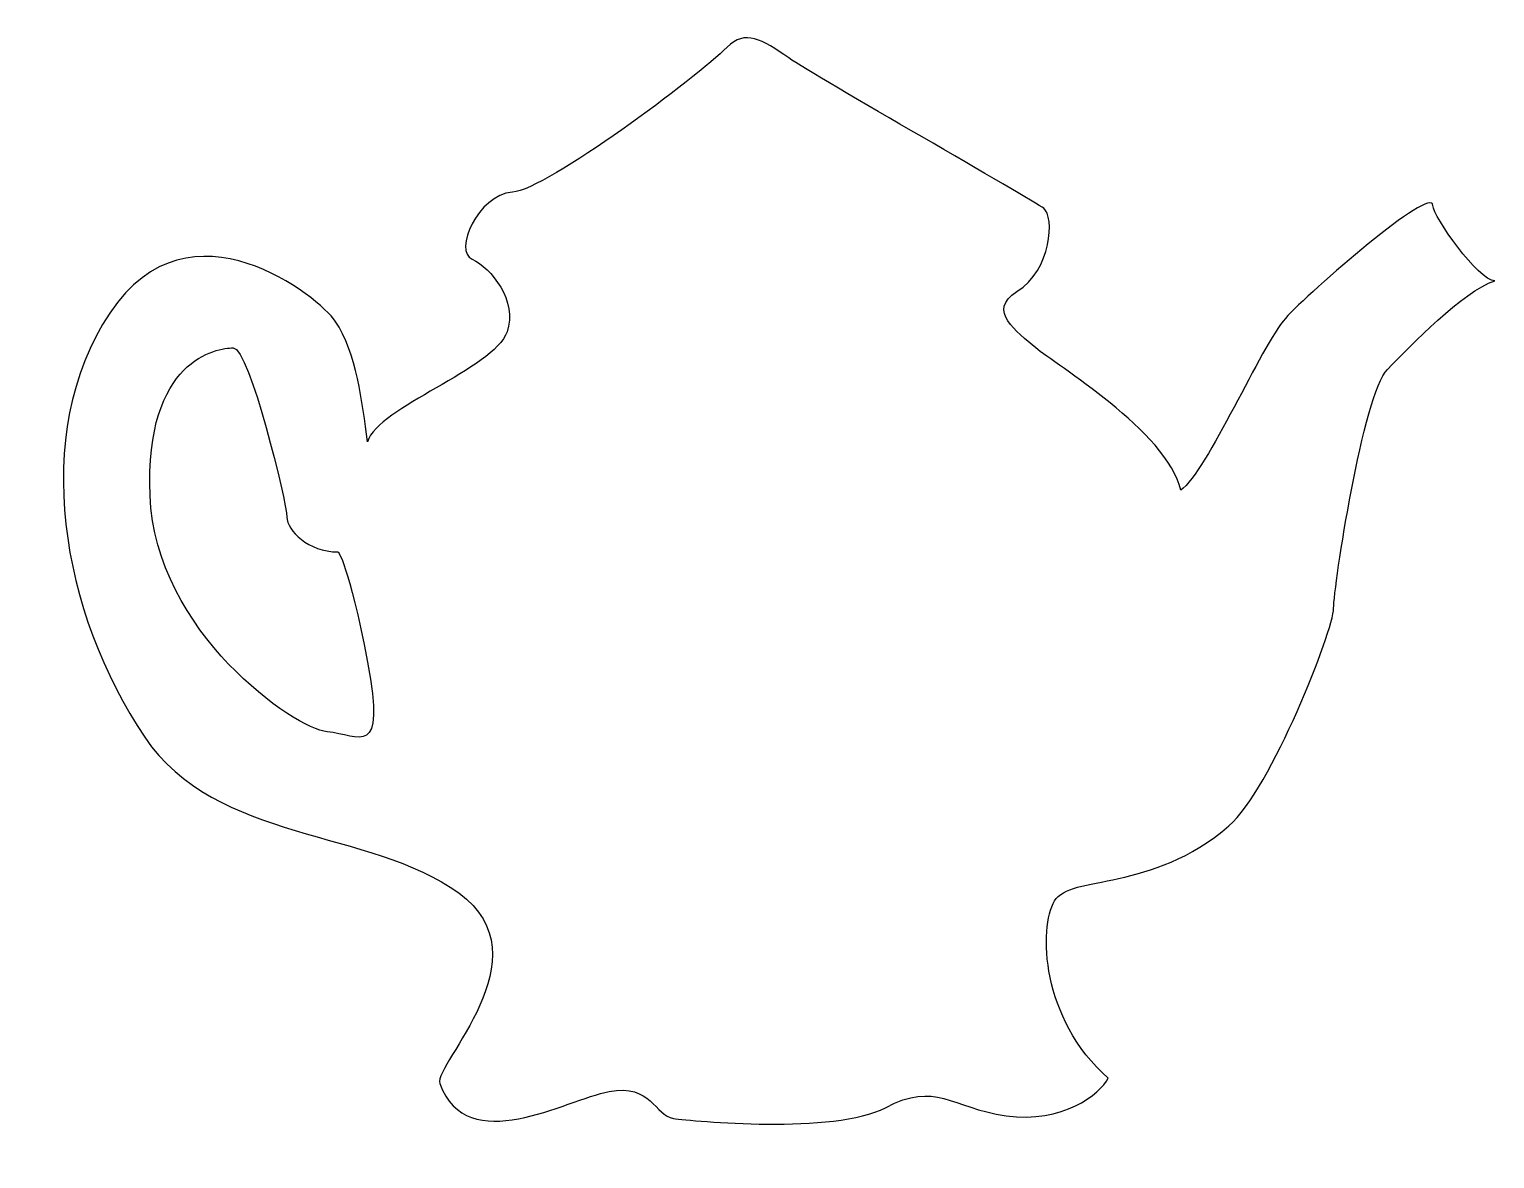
# Model space of a CAD drawing. Header units: centimetres. Extents: x -11.4 to 10.9, y -8.8 to 8.4.
import ezdxf

# ---------------------------------------------------------------- set-up
doc = ezdxf.new("R2010")
doc.units = ezdxf.units.CM
doc.header["$MEASUREMENT"] = 0
doc.layers.add('Camada 1', color=7, linetype='Continuous')

msp = doc.modelspace()

# ---------------------------------------------------------------- linework, layer by layer
at = {"layer": 'Camada 1'}
for points, knots in [([(-5.17065, -7.66076), (-5.27545, -7.36723), (-3.53365, -5.73727), (-4.88416, -4.75508), (-4.88416, -4.75508), (-6.2347, -3.77287), (-8.58751, -3.99125), (-9.67243, -2.38142), (-9.67243, -2.38142), (-10.94111, -0.49894), (-11.4322, 2.24313), (-10.20445, 4.08478), (-10.20445, 4.08478), (-8.9767, 5.92641), (-6.9937, 4.30243), (-6.76675, 3.96196), (-6.76675, 3.96196), (-6.43933, 3.47084), (-6.35749, 2.73419), (-6.27563, 2.12033), (-6.27563, 2.12033), (-6.11193, 2.65241), (-4.35214, 3.22536), (-4.14751, 3.79832), (-4.14751, 3.79832), (-3.98233, 4.26081), (-4.39304, 4.78051), (-4.67953, 4.90327), (-4.67953, 4.90327), (-4.96599, 5.02601), (-4.59764, 5.88554), (-4.06564, 5.92644), (-4.06564, 5.92644), (-3.53364, 5.96732), (-1.24179, 7.68616), (-0.79166, 8.13632), (-0.79166, 8.13632), (-0.51866, 8.40937), (-0.25958, 8.25911), (0.14962, 7.97262), (0.14962, 7.97262), (0.55885, 7.68613), (3.86122, 5.81304), (4.03751, 5.6808), (4.03751, 5.6808), (4.20123, 5.55806), (4.16028, 4.73949), (3.62825, 4.41212), (3.62825, 4.41212), (3.15936, 4.12351), (3.62825, 3.79818), (3.91474, 3.5527), (3.91474, 3.5527), (4.2012, 3.30717), (5.9201, 2.28402), (6.1247, 1.3837), (6.1247, 1.3837), (6.53396, 1.67016), (7.35239, 3.59366), (7.72075, 4.00289), (7.72075, 4.00289), (8.0891, 4.41212), (9.97161, 6.04915), (9.97161, 5.7217), (9.97161, 5.7217), (9.97161, 5.55806), (10.66741, 4.57587), (10.91292, 4.57587), (10.91292, 4.57587), (10.4218, 4.41215), (9.64424, 3.59366), (9.27592, 3.22533), (9.27592, 3.22533), (8.90757, 2.857), (8.45743, -0.08969), (8.45743, -0.41706), (8.45743, -0.41706), (8.45743, -0.74443), (7.50038, -3.18113), (6.86133, -3.73199), (6.86133, -3.73199), (5.67454, -4.75508), (4.44682, -4.4687), (4.20121, -4.87793), (4.20121, -4.87793), (3.95562, -5.28719), (3.99655, -6.67853), (5.0197, -7.57893), (5.0197, -7.57893), (4.89693, -7.82452), (4.32398, -8.27465), (3.46456, -8.15189), (3.46456, -8.15189), (2.60514, -8.02913), (2.40051, -7.61992), (1.62293, -8.02912), (1.62293, -8.02912), (0.84535, -8.43835), (-1.32366, -8.23372), (-1.61012, -8.19284), (-1.61012, -8.19284), (-1.89661, -8.15191), (-1.93752, -7.66082), (-2.59233, -7.78358), (-2.59233, -7.78358), (-3.24718, -7.90635), (-4.76139, -8.80667), (-5.17065, -7.66076)], [0, 0, 0, 0, 0.03571429, 0.03571429, 0.03571429, 0.03571429, 0.07142857, 0.07142857, 0.07142857, 0.07142857, 0.10714286, 0.10714286, 0.10714286, 0.10714286, 0.14285714, 0.14285714, 0.14285714, 0.14285714, 0.17857143, 0.17857143, 0.17857143, 0.17857143, 0.21428571, 0.21428571, 0.21428571, 0.21428571, 0.25, 0.25, 0.25, 0.25, 0.28571429, 0.28571429, 0.28571429, 0.28571429, 0.32142857, 0.32142857, 0.32142857, 0.32142857, 0.35714286, 0.35714286, 0.35714286, 0.35714286, 0.39285714, 0.39285714, 0.39285714, 0.39285714, 0.42857143, 0.42857143, 0.42857143, 0.42857143, 0.46428571, 0.46428571, 0.46428571, 0.46428571, 0.5, 0.5, 0.5, 0.5, 0.53571429, 0.53571429, 0.53571429, 0.53571429, 0.57142857, 0.57142857, 0.57142857, 0.57142857, 0.60714286, 0.60714286, 0.60714286, 0.60714286, 0.64285714, 0.64285714, 0.64285714, 0.64285714, 0.67857143, 0.67857143, 0.67857143, 0.67857143, 0.71428571, 0.71428571, 0.71428571, 0.71428571, 0.75, 0.75, 0.75, 0.75, 0.78571429, 0.78571429, 0.78571429, 0.78571429, 0.82142857, 0.82142857, 0.82142857, 0.82142857, 0.85714286, 0.85714286, 0.85714286, 0.85714286, 0.89285714, 0.89285714, 0.89285714, 0.89285714, 0.92857143, 0.92857143, 0.92857143, 0.92857143, 1, 1, 1, 1]), ([(-6.72581, 0.4424), (-7.17603, 0.4424), (-7.50339, 0.76985), (-7.50339, 0.97445), (-7.50339, 0.97445), (-7.50339, 1.17905), (-8.07635, 3.55271), (-8.32191, 3.55271), (-8.32191, 3.55271), (-8.56744, 3.55271), (-9.6724, 3.38904), (-9.59059, 1.30182), (-9.59059, 1.30182), (-9.50878, -0.7854), (-7.38066, -2.25863), (-6.88956, -2.29961), (-6.88956, -2.29961), (-6.39844, -2.34057), (-5.98918, -2.74975), (-6.27567, -1.23554), (-6.27567, -1.23554), (-6.56212, 0.27867), (-6.72581, 0.4424), (-6.72581, 0.4424)], [0, 0, 0, 0, 0.14285714, 0.14285714, 0.14285714, 0.14285714, 0.28571429, 0.28571429, 0.28571429, 0.28571429, 0.42857143, 0.42857143, 0.42857143, 0.42857143, 0.57142857, 0.57142857, 0.57142857, 0.57142857, 0.71428571, 0.71428571, 0.71428571, 0.71428571, 1, 1, 1, 1])]:
    msp.add_open_spline(points, degree=3, knots=knots, dxfattribs=at)

doc.saveas('drawing.dxf')
